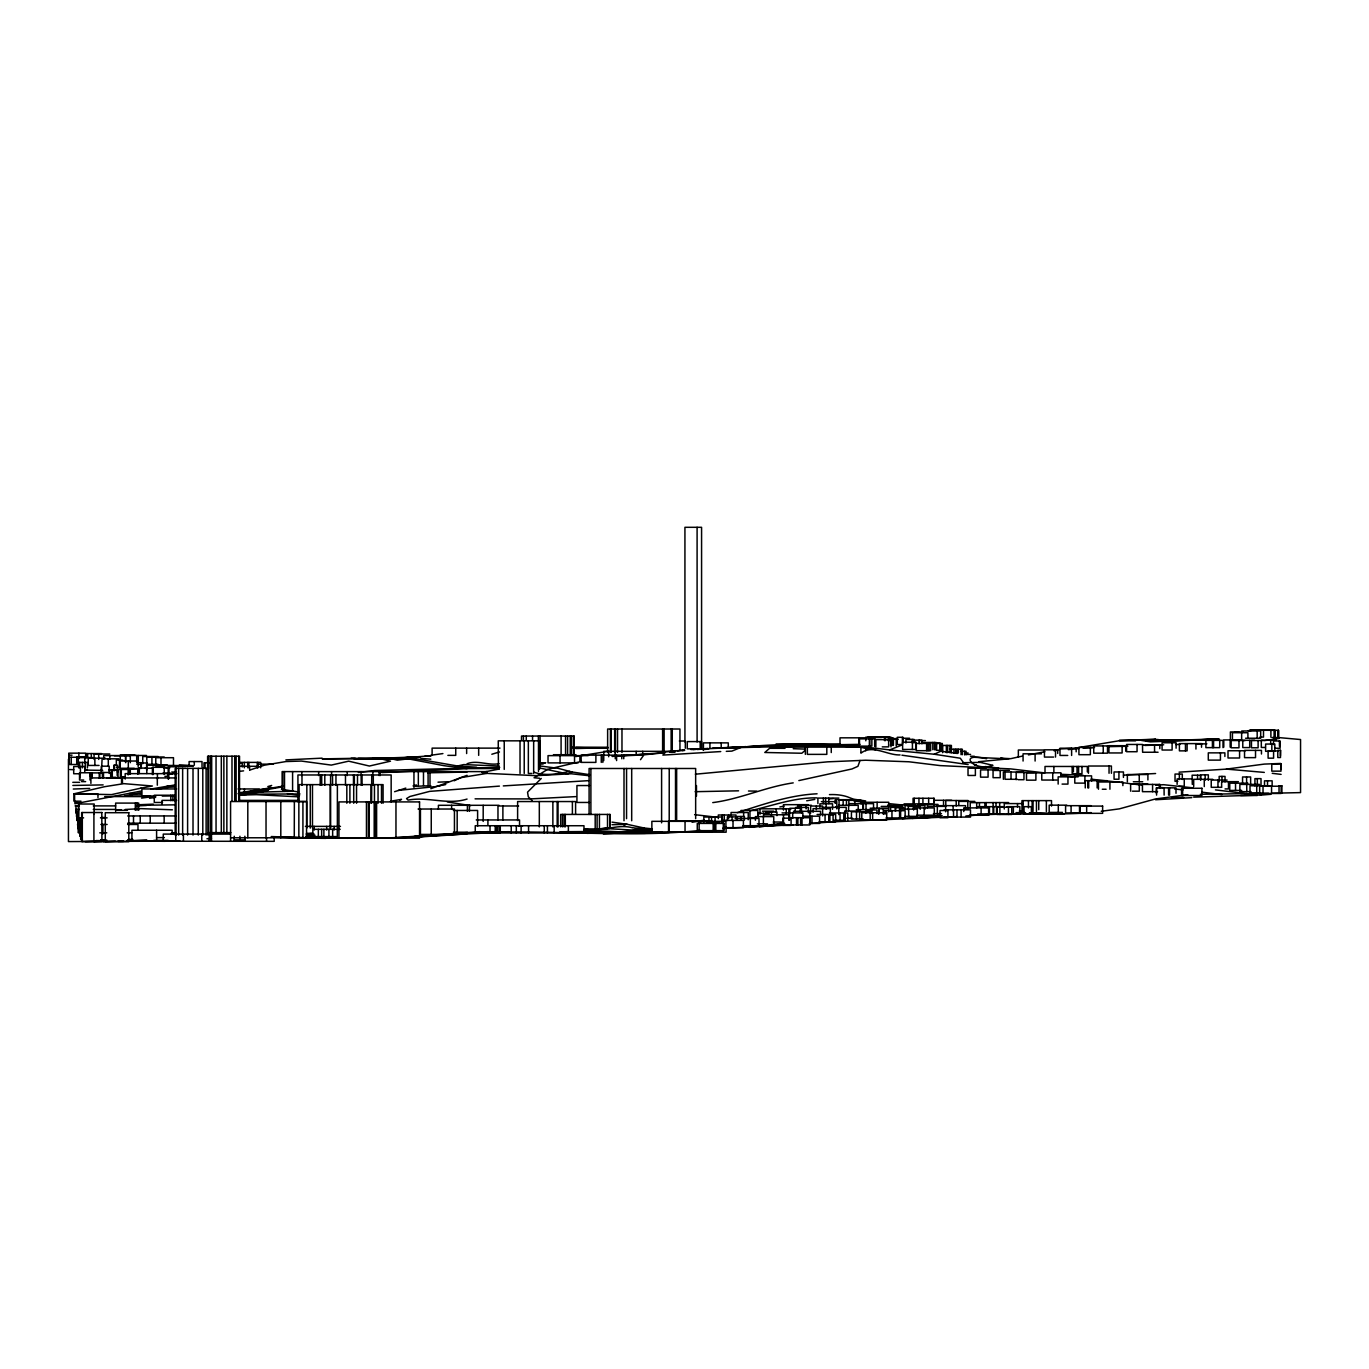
<?xml version="1.0" encoding="UTF-8"?>
<svg xmlns="http://www.w3.org/2000/svg" width="1369" height="1369" viewBox="0 0 1369 1369"><rect width="100%" height="100%" fill="white"/><g stroke="black" fill="none" stroke-linecap="round" stroke-linejoin="round"><path stroke-width="1.5" d="M1044.838 772.937L1010.647 768.899L940.161 765.596L908.948 761.78L865.687 760.223L860.04 760.479L857.918 766.315L851.963 768.967L798.846 780.587M640.504 759.709L643.943 754.832L662.972 752.899M281.415 789.297L298.545 791.932M860.998 753.104C872.464 744.137 887.317 755.414 900.066 754.935M541.268 778.465L527.544 792.155L528.28 796.758L532.199 800.728M805.023 750.52L801.823 753.241L764.792 752.488L769.6 748.313L785.036 748.33M581.449 761.404L547.84 769.224L534.064 777.746L539.54 778.259M731.919 748.193C784.232 742.409 837.366 742.991 889.559 749.938L901.931 745.027M962.783 762.704L980.375 762.379L992.919 765.339C973.941 772.612 955.904 751.41 986.57 758.768M889.559 749.938L934.291 754.233L940.845 751.205L957.513 753.48M454.149 780.775L460.823 777.643L486.902 773.382L536.186 775.658L571.301 773.759L589.269 775.744M399.782 800.112L401.528 799.359L390.439 801.259M793.216 782.88C765.613 786.867 740.389 799.034 712.753 802.61M589.868 774.734L572.225 771.996L567.502 773.861L539.54 767.975M239.541 794.208L261.188 792.069L268.495 790.084L266.099 789.981M430.824 788.698L467.069 775.333M737.326 812.69C763.166 804.305 789.708 795.081 817.088 793.798M749.613 810.893C771.722 806.033 793.883 797.408 816.797 797.887M394.597 791.693L405.806 788.099M249.637 770.114L264.422 765.185L285.881 761.558L301.317 761.061L331.281 765.1L348.65 761.164L369.39 766.041L390.473 761.181L380.052 758.631L351.063 758.306M491.83 754.251L499.48 751.957M413.062 785.909L416.398 784.933M244.538 793.524L242.895 794.208L299.982 793.952M74.867 803.774L140.921 791.111M442.752 785.276L445.746 784.488M467.069 763.731C477.576 759.744 488.22 765.819 499.103 763.645M572.225 771.996L569.675 771.397C558.022 773.844 545.136 776.411 533.653 772.065M486.902 773.382L481.888 772.441L499.12 769.053M1022.301 756.116L1010.647 758.683L1000.619 758.152L1004.333 759.025M1260.49 795.149L1270.826 794.294M806.683 800.779L814.777 799.41M499.223 768.676L497.614 769.19M141.229 792.668L124.305 796.056L155.844 796.193M150.676 789.074L175.164 784.899M358.353 758.358L414.944 758.597L457.571 766.007L463.68 764.587L499.069 766.007M663.571 752.762L612.029 756.372L642.728 754.935L642.728 751.324M1264.306 740.646L1279.057 738.456M1028.444 754.918L1044.838 751.718M575.784 756.544L607.939 751.341M282.048 786.935L247.498 793.096M156.408 789.331L174.616 786.302M271.661 785.447L267.862 786.559L271.592 787.688L238.788 792.873M282.887 786.165L238.086 793.558M610.916 828.827L631.828 830.025L644.097 828.005L652.311 828.861L616.598 832.215L583.844 831.223M1009.004 758.785L978.732 761.712L980.375 762.379M779.885 806.923L784.043 806.187M141.589 798.11L152.934 796.57L104.694 796.587M435.872 786.439L441.04 785.566M692.047 822.187L704.299 820.185M419.616 756.835L354.314 759.162M698.515 822.136L704.573 821.16M1155.59 785.156L1163.53 784.694L1193.357 787.894M651.849 830.743L603.353 833.961M149.512 798.264L155.655 797.357M1179.051 772.167L1226.419 769.104L1264.306 764.09L1280.699 763.457M434.161 786.73L398.362 790.392M499.411 786.114L429.729 791.368L409.981 796.484L406.559 798.572L408.048 800.112C427.932 796.347 447.458 805.28 467.069 799.068M651.884 829.665L624.127 832.592L586.907 833.345M609.735 814.435L609.735 828.929L584.512 828.929C600.461 832.951 616.444 823.522 632.033 827.663M669.509 752.026L672.573 751.598M430.824 755.26L442.906 753.583M671.289 752.163L675.157 751.615M1091.179 812.604C1049.561 815.787 1007.55 812.091 965.881 816.01M1101.241 811.269L1119.363 808.857L1155.59 798.914L1187.813 794.704M239.575 771.38L243.596 770.85M575.784 748.535L607.802 747.679M677.313 750.999L684.5 750.144M784.42 823.043L749.117 827.338M759.333 826.859L784.745 823.762M767.581 826.346L783.359 824.429M358.353 772.475L374.798 770.507L499.719 767.376M684.551 749.972L665.796 751.855L662.887 755.089L720.744 751.564M171.382 833.208L175.232 832.763M695.366 774.204L827.715 761.831L860.04 760.479M102.675 770.388L85.665 770.097M438.302 785.926L439.911 785.755M682.19 750.708L684.5 750.469M164.93 776.445L168.832 776.035M545.786 762.721L539.01 763.508L545.221 762.841M498.145 768.488L467.069 768.642L381.797 772.595M729.232 748.09L745.831 746.601M939.613 815.12L902.291 818.611M942.146 815.599L912.079 818.405M261.188 792.069L293.206 791.214M1068.316 749.613L1078.892 748.586M921.337 818.217L938.176 816.643M700.603 830.367C634.959 837.486 569.093 831.051 503.313 832.061L461.627 833.464L415.492 836.853M1190.191 740.304L1150.354 741.844L1141.318 740.407L1219.471 739.38M171.313 833.926L175.215 833.584M405.378 837.263L488.476 831.599M702.622 749.613L708.663 749.083M180.075 841.096L68.45 841.576L68.45 759.162M206.959 838.752L211.493 838.358M106.56 778.242L121.105 777.541M671.238 752.265L675.02 751.957M1075.093 748.159L1119.363 740.715L1135.568 740.851M306.451 835.723L314.87 835.056M306.622 836.151L314.374 835.535M419.53 836.681L428.394 835.98M697.283 749.493L707.944 748.672M714.344 748.176L829.46 745.489L860.536 747.132L867.946 749.117M146.705 839.813L127.385 840.942M394.392 837.708L480.143 831.65M430.824 755.739L394.597 758.529L322.126 758.871L355.273 758.323M829.46 798.88L833.413 798.572M495.681 831.616L461.627 833.464M638.861 754.678L650.207 753.84M1191.834 740.167L1218.821 738.986M810.26 823.505L829.46 822.067M693.022 749.527L707.944 748.449M712.205 748.141L793.216 745.01L842.859 745.746M171.553 832.934L175.3 832.66M430.824 835.809L504.887 832.044M690.934 749.527L741.622 747.149L731.867 751.119L726.306 751.341M503.313 785.909L588.516 780.655M467.069 833.67C402.332 839.385 337.322 838.632 272.431 837.178M635.49 832.985C715.696 831.719 592.264 833.926 586.48 830.932M418.623 756.749L392.629 758.529M411.453 758.46L397.284 760.171L391.38 758.734M427.658 772.818L467.069 772.065M957.359 816.574L833.721 821.811M1054.13 750.862L1061.18 748.894L1071.088 748.484M793.216 824.771L722.866 828.45M1083.119 748.176L1093.643 747.56M720.744 748.039L740.184 746.926M117.221 809.952L121.174 809.712M125.127 809.49L140.921 808.634L172.391 809.798M106.44 840.942L85.391 841.627M128.344 840.001L132.228 839.779M1155.59 799.753L1191.834 797.631M127.129 840.532L132.964 840.207M424.664 756.338L430.824 756.013M1155.59 773.519L1123.504 775.162M438.029 782.178L447.954 781.75M137.174 805.879L146.483 805.468M306.536 833.772L312.166 833.481L306.536 833.413M108.955 769.96L140.921 768.368L140.921 762.978L146.996 762.978M138.988 804.732L153.362 804.151M307.666 834.371L311.841 834.286M492.515 832.54L508.498 831.668M285.881 759.898L322.126 758.152M137.567 805.263L150.265 804.75M974.403 764.98L976.183 764.895M306.451 836.493L314.767 836.083M644.097 828.005L627.19 824.309L612.029 824.72M1127.885 746.242L1108.377 746.67M1144.946 745.455L1163.701 744.787M575.784 796.621L530.368 798.914L475.077 798.846M72.865 785.447L103.154 784.899M736.06 747.063L812.33 744.719M1119.363 740.612L1155.59 739.174M1155.59 741.142L1146.332 740.954L1144.809 739.773L1158.277 739.517M486.235 832.728L501.687 832.13M651.849 830.538L644.132 830.709M539.54 764.124L543.185 763.988M73.276 789.04L89.652 788.441M413.951 786.336L430.824 785.72M128.104 839.539L132.673 839.368M326.01 838.358L320.466 838.307M738.558 790.82L695.161 791.693M115.39 841.25L103.171 841.695M428.377 836.288L414.208 836.476M415.971 757.382L420.215 757.262M147.972 805.194L175.129 804.835M1171.522 797.802L1183.706 797.425M94.033 841.661L104.694 841.336M733.493 747.303L739.842 746.978M238.548 794.67L246.625 794.448M289.629 837.161L274.091 837.161M146.586 765.185L193.388 765.733L179.236 765.699M239.472 795.132L256.362 794.67L298.356 796.809M1260.935 795.03L1193.682 797.152M559.904 831.753L595.926 831.462M1119.363 740.355L1168.014 739.893M1195.599 744.069L1206.859 743.795M511.219 831.787L480.057 832.232M622.878 833.259L645.381 833.327M1175.851 744.531L1179.907 744.428M1268.567 793.336L1200.356 794.294M1272.845 793.233L1300.55 792.6L1300.55 739.534L1278.406 737.549M653.355 832.968L657.411 832.882M162.244 796.091L175.027 795.868M145.046 768.3L153.294 768.18M163.595 768.009L169.79 767.923L155.998 766.075M571.694 832.78L608.777 832.335M1158.26 741.177L1218.17 739.174M669.287 832.42L636.944 832.694L583.742 830.025M760.274 746.259L764.723 746.208M829.46 794.602L830.555 794.585A28.852 14.631 -2.6 0 1 847.411 796.826L853.452 799.171L865.687 800.933M372.813 758.494L390.405 758.512M283.777 837.143L279.567 837.178L311.088 837.965M608.127 747.56L571.985 747.491L604.568 748.159M607.922 747.491L575.784 747.594L607.716 747.714M387.735 758.477L404.163 758.272M1249.948 729.831L1263.501 729.831L1263.501 737.087L1259.976 737.087M1250.924 730.225L1274.094 729.968L1274.094 737.207M1257.495 730.259L1278.543 730.327L1278.543 737.583M1248.34 730.652L1250.975 730.652M1241.717 730.978L1260.678 730.978L1260.678 738.233L1245.585 738.233M1238.654 731.953L1230.389 731.953L1230.389 739.192M1235.078 732.004L1243.155 732.004M867.997 737.018L889.491 737.035L889.491 740.663L889.422 737.138M870.513 737.412L881.653 737.412M1272.126 737.549L1278.03 737.549L1278.03 730.293M865.533 737.823L840.001 737.823L840.001 745.061L858.893 745.061L858.893 737.823M890.312 737.754L891.476 737.754L891.476 745.01L890.312 745.01M1274.043 737.908L1276.011 737.908M1278.424 737.737L1278.458 730.327M889.61 738.096L893.409 738.096L893.409 745.335L891.886 745.335L891.886 738.096M902.599 738.25L909.581 738.25M893.29 738.593L897.431 738.593M893.649 739.311L898.252 739.311M890.979 739.619L875.869 739.619L875.869 746.875M1155.59 739.397L1147.804 740.595L1218.564 739.243M1235.06 739.927L1223.783 739.927L1223.783 747.166M913.876 740.15L921.936 740.15L921.936 743.761M1234.273 739.979L1241.649 739.979L1241.649 732.723M1276.319 740.218L1261.311 740.218L1261.311 747.457L1265.059 747.457M1254.671 740.321L1242.778 740.321L1242.778 747.577L1249.709 747.577L1249.709 740.321M918.599 740.595L925.393 740.595M1245.123 740.543L1231.159 740.543L1231.159 747.782L1238.979 747.782L1238.979 740.543M1263.467 740.526L1251.454 740.526L1251.454 747.782L1258.111 747.782L1258.111 740.526M679.332 741.005L685.321 741.005L685.321 748.261M922.004 742.46L936.139 742.46L936.139 749.716L934.479 749.716L934.479 742.46M936.31 743.059L939.973 743.059L939.973 750.298L936.618 750.298L936.618 743.059M936.345 743.487L942.334 743.487L942.334 750.742L940.537 750.742L940.537 743.487M776.103 743.932L840.378 743.932M1142.602 745.01L1159.817 745.01L1159.817 748.638M940.965 745.438L951.404 745.438L951.404 752.676M1111.645 745.934L1093.745 745.934L1093.745 753.172L1107.521 753.172L1107.521 745.934M882.252 746.875L888.652 746.875L888.652 739.619M771.637 747.115L865.756 747.115L865.756 750.742M1094.55 747.44L1078.926 747.44L1078.926 754.695L1090.357 754.695L1090.357 747.44M500.01 748.124L432.108 748.124L432.108 755.363M1275.138 748.244L1280.118 748.244L1280.118 740.988L1273.478 740.988L1273.478 744.616M950 749.254L962.356 749.254L962.356 754.695M1043.418 750.007L1018.348 750.007L1018.348 757.262M1280.494 750.263L1277.79 750.263L1277.79 757.519L1280.494 757.519L1280.494 750.263L1280.409 755.705M1245.465 750.742L1228.01 750.742L1228.01 757.998L1239.578 757.998L1239.578 750.742M1278.475 750.931L1268.105 750.931L1268.105 758.169L1273.581 758.169L1273.581 750.931M674.814 751.324L603.797 751.324L603.746 760.582M960.952 751.29L966.052 751.29L966.052 754.918M1158.071 752.248L1142.602 752.248L1142.516 744.462L1126.584 744.462L1126.584 751.718L1137.057 751.718L1137.057 744.462M966.257 752.984L968.14 752.984M101.528 753.566L86.247 753.566L86.247 757.194M1041.501 753.806L1023.071 753.806L1023.071 761.044M109.777 753.994L94.085 753.994L94.085 759.436M966.822 754.422L970.587 754.422M553.418 754.713L575.955 754.713M135.137 755.021L120.284 755.021L120.284 760.445M72.027 755.175L69.152 755.175L69.237 762.43M629.518 755.14L581.14 755.14L581.14 762.396L595.891 762.396L595.891 755.14M146.517 755.466L103.719 755.602L103.719 759.213M447.868 755.363L455.74 755.363L455.74 748.124M1067.734 755.448L1059.982 755.448L1059.982 748.21L1076.154 748.21L1076.154 751.821M114.294 755.739L129.216 755.739M588.191 755.637L548.028 755.637L548.028 762.892L578.129 762.892M970.484 756.27L974.386 756.27M158.171 756.509L142.735 756.509L142.735 763.765M87.565 756.8L76.732 756.8L76.732 764.039M164.246 757.04L146.808 757.04L146.791 773.536M407.568 756.971L420.18 756.971M69.306 757.262L79.898 757.262M1053.685 757.074L1044.444 757.074L1044.444 749.818L1057.707 749.818L1057.707 753.446M92.989 757.605L78.29 757.605L78.29 764.86M105.31 758.186L88.249 758.186L88.249 765.442L99.047 765.442M118.778 758.82L102.11 758.82L101.357 773.417L101.357 766.178L109.195 766.178L109.195 773.417M122.799 760.069L116.314 760.069L116.314 765.511M238.856 762.396L260.692 762.396L260.692 767.821M142.393 762.704L138.286 762.704L138.286 755.466M209.235 762.79L203.998 762.79L203.998 768.214M238.634 763.337L242.262 763.337L242.262 766.965M258.621 764.159L273.372 764.159M146.808 764.278L158.085 764.278M78.17 764.501L69.408 764.501L69.237 755.175M157.521 764.963L167.24 764.963M239.318 766.298L258.45 766.298M176.943 766.469L186.047 766.469M176.413 766.76L168.182 766.76L168.182 772.202M116.314 767.324L119.479 767.324L119.479 760.069M146.791 768.095L138.303 768.095L138.303 773.536M134.213 768.283L120.096 768.283L120.096 761.027L138.132 761.027L138.132 766.469M985.92 768.214L968.02 768.214L968.02 775.47L975.378 775.47L975.378 768.214M87.428 769.652L85.272 769.652L85.272 762.413M998.326 769.891L980.546 769.891L980.546 777.147L988.076 777.147L988.076 769.891M1009.415 770.439L993.055 770.439L993.055 777.678L1000.209 777.678L1000.209 770.439M487.039 771.603L282.134 771.603L282.134 789.417M171.707 772.048L176.498 772.048M1023.447 772.048L1003.374 772.048L1003.374 779.286M1034.485 772.458L1016.174 772.458L1016.174 779.697M162.945 773.074L170.252 773.074M172.905 773.143L176.207 773.143M531.891 773.451L528.348 773.451L528.348 740.834M80.412 773.759L73.704 773.759L73.704 766.52L84.758 766.52L84.758 771.945M176.96 773.639L125.195 773.639L125.195 779.064M172.699 774.015L168.986 774.015L168.986 766.76M124.716 776.736L120.421 776.736L120.421 769.481L128.156 769.481L128.156 774.922M1078.139 776.856L1058.151 776.856L1058.151 784.095M116.091 777.335L112.292 777.335L112.292 770.08M176.156 777.934L90.902 777.934L90.902 783.376M1192.296 778.91L1177.118 778.91L1177.118 784.351M1017.407 779.286L1005.034 779.286L1005.034 772.048M1212.746 779.32L1193.682 779.32L1193.682 786.559M1018.125 779.697L1023.961 779.697L1023.961 772.458M83.697 780.022L79.522 780.022L79.522 772.766L90.354 772.766L90.354 776.394M1056.851 780.039L1041.775 780.039L1041.775 772.783M1227.103 780.056L1211.24 780.056L1211.24 787.312L1221.61 787.312M1107.008 780.672L1085.258 780.672L1085.258 787.928M1177.905 781.288L1175.03 781.288L1175.03 774.05L1182.303 774.05L1182.303 779.474M81.507 781.631L85.631 781.631M1133.31 781.767L1142.721 781.767M1238.363 781.665L1221.627 781.665L1221.627 787.107M72.797 782.332L79.659 782.332M1247.861 783.188L1229.756 783.188L1229.756 790.426L1241.7 790.426M1062.07 784.095L1067.957 784.095L1067.957 776.856M1147.804 783.924L1130.623 783.924L1130.623 791.179M1259.531 784.403L1239.869 784.403L1239.869 791.641L1251.044 791.641M589.628 785.549L576.931 785.549L576.931 802.456L589.628 802.456M1270.586 785.772L1250 785.772L1250 793.027L1260.678 793.027M1178.897 786.165L1184.253 786.165L1184.253 778.91M176.687 788.955L141.931 788.955L141.931 796.21L150.47 796.21M238.052 788.955L259.22 788.955M1225.05 788.92L1228.472 788.92L1228.472 781.665M1102.285 789.246L1106.101 789.246M1132.368 791.179L1139.299 791.179L1139.299 783.924M1157.575 791.676L1142.448 791.676L1142.448 784.42L1159.971 784.42L1159.971 788.048M1268.841 793.917L1270.689 793.917M1240.656 795.509L1257.324 795.509M838.889 798.093L817.892 798.093L817.892 803.535M854.324 799.684L835.124 799.684L835.124 803.295M176.652 800.386L162.021 800.386L162.021 803.997M238.617 800.386L298.75 800.386M933.829 800.3L951.677 800.3M968.088 800.523L945.791 800.523L945.791 805.965M80.993 801.19L74.012 801.19L74.012 793.952L97.969 793.952L97.969 797.579M305.749 801.532L230.574 801.532L230.574 841.336M974.865 801.395L958.796 801.395L958.796 805.023M821.332 801.652L836.818 801.652L836.818 808.908M861.135 802.268L888.721 802.268L888.721 807.71M162.535 802.474L154.269 802.474L154.269 795.235L174.684 795.235L174.684 800.66M1008.662 802.559L970.227 802.645L970.227 808.086M849.738 803.637L873.542 803.637L873.542 809.079M1023.105 803.586L1004.264 803.586L1004.264 809.011M904.036 803.877L928.456 803.877M924.759 804.116L933.436 804.116M808.292 804.664L783.479 804.664L783.479 810.089M918.086 804.561L938.056 804.39M894.179 805.006L914.868 805.006M1066.776 805.16L1049.184 805.16L1049.184 812.416L1062.532 812.416M499.018 805.297L438.405 805.297L438.405 809.336M811.423 805.28L801.224 805.28L801.224 808.908M936.464 805.656L965.539 805.656L965.539 809.267M1091.007 805.674L1065.595 805.674L1065.595 812.929L1091.007 812.929M75.073 805.896L79.402 805.896M93.297 805.896L115.646 805.896M518.629 805.982L497.974 805.982L497.974 820.082M927.566 806.375L945.637 806.375L945.637 811.817M881.191 806.427L902.753 806.427M918.924 806.409L908.28 806.409L908.28 810.037M977.654 806.666L1003.477 806.666M1007.088 806.649L1019.837 806.649L1019.837 813.905L1007.088 813.905M835.74 806.923L839.077 806.923L839.077 799.684M795.834 807.385L808.326 807.385L808.326 812.81M822.273 807.368L846.196 807.368L846.196 810.996M901.042 807.368L890.62 807.368L890.62 810.996M903.574 807.624L895.497 807.624L895.497 811.252M913.123 807.932L934.308 807.932L934.308 815.188L916.802 815.188M870.171 808.206L888.721 808.206L888.721 811.834M791.196 808.822L760 808.822L760 814.247M887.985 808.737L878.641 808.737L878.641 814.179M418.093 809.028L454.44 809.028L454.44 832.284M899.262 809.113L917.333 809.113L917.333 816.352L904.909 816.352M75.962 809.455L79.402 809.455M93.297 809.455L115.646 809.455M856.292 809.609L872.806 809.609M867.193 809.935L876.913 809.935L876.913 813.562M944.08 809.849L970.484 809.849L970.484 817.088L944.08 817.088M115.646 810.345L127.437 810.345M453.413 810.465L477.61 810.465L477.61 826.277M740.937 810.465L757.861 810.465L757.861 815.907M1019.375 810.824L1023.105 810.824M762.482 811.184L773.69 811.184M860.639 811.047L844.673 811.047L844.605 821.195M793.455 811.304L820.544 811.304L820.544 814.931M871.574 811.595L851.432 811.8L851.432 819.056L860.057 819.056M765.682 812.039L776.959 812.039L776.959 815.667M78.033 812.262L76.784 812.262L76.784 819.518M782.041 812.929L802.867 812.929L802.867 818.371M829.477 812.981L847.77 812.981L847.77 820.236M76.904 813.323L78.033 813.323M769.361 813.254L758.118 813.254L758.118 816.865M933.436 813.614L941.496 813.614M977.654 813.922L1003.477 813.922M817.088 814.487L835.655 814.487L835.655 821.742L832.181 821.742M764.587 814.777L789.571 814.777L789.571 820.219M969.543 815.154L988.88 815.154L988.846 807.898L963.759 807.898L963.759 811.526M127.676 815.941L176.19 815.941M803.244 816.181L819.586 816.181L819.586 823.436L809.199 823.436M736.779 816.899L727.367 816.899L727.367 820.527M755.893 817.721L749.955 817.721L749.955 810.465M790.17 817.704L809.832 817.704L809.832 824.959L790.17 824.959M83.595 817.858L79.778 817.858L79.778 836.339M100.433 817.858L107.124 817.858M886.017 817.943L905.131 817.943L905.131 810.688L884.015 810.688L884.015 814.315M846.658 818.286L852.613 818.286M735.17 818.457L759.008 818.457L759.008 825.712M863.137 818.85L859.612 818.85L859.612 811.595M76.904 819.518L78.033 819.518M476.241 819.945L519.536 819.945L519.536 825.37M833.721 820.236L843.92 820.236M669.201 821.092L711.846 821.092M724.15 821.332L651.866 821.332L651.866 832.198L726.118 832.198L726.118 826.756M819.073 821.742L829.888 821.742L829.888 814.487M706.079 821.93L720.043 821.93M773.16 822.033L783.496 822.033L783.496 814.777M127.676 823.18L176.19 823.18M757.382 823.847L767.53 823.847M100.827 824.463L107.124 824.463M127.608 824.463L137.978 824.463L137.978 830.162M742.717 825.712L757.262 825.712M305.39 826.38L340.47 826.38M723.38 827.663L743.418 827.663L743.418 820.407L723.38 820.407L723.243 830.658M80.668 828.296L80.976 839.163M340.179 829.323L312.834 829.323L312.834 836.579L337.304 836.579L337.304 829.323M711.846 831.958L669.201 831.958L669.236 768.488M453.413 832.215L467.394 832.215M208.259 832.626L230.848 832.626M99.783 832.831L106.782 832.831M127.231 832.831L131.766 832.831M171.638 833.139L175.865 833.139M580.08 832.968L475.248 832.968L475.248 825.729L583.981 825.729L583.981 831.171M309.616 833.635L313.843 833.635M230.574 834.097L163.27 834.097L163.27 841.336M446.003 834.405L420.437 834.405L420.437 809.028M156.596 837.588L164.383 837.588M230.574 837.777L306.553 837.794L306.553 801.567L298.853 801.567L298.853 837.794M234.253 839.864L244.88 839.864M101.135 840.087L106.782 840.087M153.756 840.378L168.199 840.378M168.267 841.114L131.92 841.114L131.92 830.247L172.152 830.247L172.152 833.858M759.59 746.037L860.006 744.342M716.535 817.207L694.613 814.658M82.414 839.813L81.353 839.813L81.387 834.987M128.926 841.216L138.68 841.268M421.002 758.426L430.824 759.179M278.215 837.229L277.051 837.212M128.583 841.045L151.702 841.268M630.647 755.209L634.326 755.243M306.245 834.234L309.856 834.269M305.681 837.092L348.017 838.29M385.185 758.512L407.346 758.666L444.001 765.682L467.069 768.642M482.829 772.048L487.056 772.099M101.169 817.515L104.694 817.567M748.484 791.008L756.715 791.128M165.238 841.302L128.652 840.925M100.827 840.053L104.694 840.138M100.519 840.378L104.694 840.48M96.189 840.549L105.807 840.823M1029.334 812.775L1064.5 813.802M1017.064 813.118L1025.313 813.34M1029.437 813.46L1045.95 813.922M1025.706 812.964L1016.055 812.621M1029.95 813.1L1055.756 813.853M179.288 765.031L193.388 765.733M323.324 838.256L288.003 837.126M624.692 833.173L609 832.438M793.216 748.689L804.715 749.083M69.819 769.549L73.772 769.686M271.216 836.562L282.562 836.938M839.265 799.804L849.704 800.181M1018.947 812.365L1025.176 812.604M974.403 757.297L1004.247 758.666M1060.684 774.272L1083.119 775.299M518.372 826.037L522.496 826.226M934.291 754.233L960.302 758.238L963.331 762.43M476.583 767.239L457.571 766.007M140.921 794.242L129.285 793.558M74.747 802.559L79.505 802.833M607.511 827.68L598.629 829.032L610.591 828.074M968.14 764.569L901.931 755.192M566.715 831.616L580.49 832.694M560.914 831.736L574.758 832.746M1264.306 772.407L1226.419 769.104M640.812 828.604L648.495 829.374M985.184 766.554L998.737 768.06M888.618 803.603L901.931 804.938M136.729 764.227L140.921 764.638M299.554 795.629L287.473 793.661M887.728 805.075L893.82 805.708M1090.973 779.166L1119.363 782.281M1159.817 787.329L1164.061 787.791L1164.129 795.098M1174.619 788.972L1183.073 789.913M1249.195 793.952L1215.467 789.896M1201.896 792.172L1222.021 794.585M1272.229 773.314L1281.11 774.392M1121.416 782.538L1141.968 785.156M470.714 805.639L447.304 801.943M167.206 785.977L175.146 787.021M1060.804 775.265L1072.971 776.908M865.687 802.61L853.811 800.814M539.54 765.904L558.022 768.317L569.675 771.397M866.406 747.303L875.544 749.767M612.029 822.153L627.19 824.309M625.068 826.037L624.076 825.49M1280.751 763.902L1280.751 769.327M1279.433 740.988L1279.433 746.43M1275.224 730.293L1275.224 737.549M1274.813 751.29L1274.813 744.052L1265.623 744.052L1265.623 751.29L1271.835 751.29L1271.835 744.052M1272.143 786.251L1272.143 780.826L1264.511 780.826L1264.511 786.251M1271.561 786.217L1271.561 793.472M1270.894 729.968L1270.894 737.207M1270.689 740.218L1270.689 743.846M1267.523 780.826L1267.523 786.251M1263.022 786.217L1263.022 793.472M1261.465 754.011L1261.465 750.383L1244.541 750.383L1244.541 757.639L1255.527 757.639L1255.527 750.383M1261.02 785.874L1261.02 778.636L1254.928 778.636L1254.928 785.874M1257.17 730.978L1257.17 738.233M1257.324 778.636L1257.324 785.874M1256.725 785.772L1256.725 793.027M1250.633 784.215L1250.633 776.959L1242.556 776.959L1242.556 784.215M1247.912 738.165L1247.912 732.723L1232.425 732.723L1232.425 739.979M1246.56 776.959L1246.817 791.641M1235.54 783.188L1235.54 790.426M1230.166 739.927L1230.166 747.166M1224.879 756.492L1224.879 752.864L1208.297 752.864L1208.297 760.12L1220.429 760.12L1220.429 752.864M1225.033 781.853L1225.033 776.411L1219.163 776.411L1219.163 781.853M1223.013 747.628L1223.013 740.372L1205.884 740.372L1205.884 747.628L1219.711 747.628L1219.711 740.372M1221.969 776.411L1221.969 781.853M1217.965 780.056L1217.965 787.312M1213.584 740.372L1213.584 747.628M1212.421 740.372L1212.421 747.628M1208.331 780.279L1208.331 774.854L1200.664 774.854L1200.664 780.279M1205.165 774.854L1205.165 780.279M1204.275 779.32L1204.275 786.559M1201.537 747.234L1201.537 743.607L1179.411 743.607L1179.411 750.862L1187.111 750.862L1187.111 743.607M1200.459 778.841L1200.459 775.213L1192.108 775.213L1192.296 784.351M1197.55 775.213L1197.55 778.841M1195.941 743.607L1195.941 749.048M1185.451 743.607L1185.451 750.862M1182.628 788.27L1182.628 795.509M1179.359 774.05L1179.359 779.474M1176.091 748.21L1176.091 742.768L1162.076 742.768L1162.076 750.024L1172.104 750.024L1172.104 742.768M1176.005 793.284L1176.005 787.842L1156.377 787.842L1156.377 793.284M1169.554 787.842L1169.554 795.098M1168.596 787.842L1168.596 795.098M1159.235 784.42L1159.235 788.048M1156.583 787.842L1156.583 795.098M1154.563 745.01L1154.563 752.248M1152.578 784.42L1152.578 791.676M1147.906 779.971L1147.906 774.529L1127.354 774.529L1127.354 781.767M1139.248 774.529L1139.248 781.767M1125.729 751.136L1125.729 745.694L1108.941 745.694L1108.941 752.95L1122.118 752.95L1122.118 745.694M1123.436 777.404L1123.436 771.962L1114.058 771.962L1114.058 779.218L1118.935 779.218L1118.935 771.962M1122.871 785.618L1122.871 781.99L1098.468 781.99L1098.468 789.246M1111.406 773.28L1111.406 766.024L1088.458 766.024L1088.458 773.28M1109.917 781.99L1109.917 789.246M1109.044 766.024L1109.044 773.28M1103.226 745.934L1103.226 753.172M1097.151 780.672L1097.151 787.928M1091.572 781.305L1091.572 775.864L1074.785 775.864L1074.785 783.119L1084.898 783.119L1084.898 775.864M1088.68 780.672L1088.68 787.928M1087.825 780.672L1087.825 787.928M1087.345 771.894L1087.345 766.469L1045.009 766.469L1045.009 771.894M1086.661 806.084L1086.661 813.34M1081.972 766.469L1081.972 773.707L1072.167 773.707L1072.167 766.469M1079.525 805.674L1079.525 812.929M1078.584 766.469L1078.584 773.707M1077.044 766.469L1077.044 773.707M1073.382 766.469L1073.382 771.894M1071.619 748.21L1071.619 755.448M1071.088 805.674L1071.088 812.929M1060.941 776.411L1060.941 772.783L1026.493 772.92L1026.493 780.159L1035.888 780.159L1035.888 772.92M1058.305 805.16L1058.305 812.416M1055.533 749.818L1055.533 757.074M1053.873 766.469L1053.873 771.894M1052.744 772.783L1052.744 780.039M1051.512 806.067L1051.512 800.625L1021.976 800.625L1021.976 811.509M1046.378 800.625L1046.378 811.509M1038.746 800.625L1038.746 809.695M1036.47 800.625L1036.47 811.509M1035.101 753.806L1035.101 761.044M1033.047 800.625L1033.047 811.509M1032.14 800.625L1032.14 811.509M1028.461 800.625L1028.461 807.881M1023.105 800.625L1023.105 811.509M1017.509 803.586L1017.509 807.214M1013.368 806.649L1013.368 813.905M1011.024 772.048L1011.024 779.286M1008.457 807.231L1008.457 814.469M999.883 807.231L999.883 814.469M999.678 802.559L999.678 806.17M996.529 806.666L996.529 813.922M996.016 802.559L996.016 806.17M993.757 806.666L993.757 813.922M993.124 802.559L993.124 806.17M993.021 806.666L993.021 813.922M989.428 806.666L989.428 813.922M988.623 806.666L988.623 813.922M986.176 802.559L986.176 806.17M984.91 802.645L984.91 806.273M981.111 807.898L981.111 815.154M979.451 802.645L979.451 806.273M976.679 802.645L976.679 808.086M967.78 801.395L967.78 808.651M964.597 751.29L964.597 754.918M961.106 809.849L961.106 817.088M961.038 749.254L961.038 754.695M958.386 749.254L958.386 752.882M956.999 749.254L956.999 752.882M956.999 809.849L956.999 817.088M956.212 800.523L956.212 805.965M955.562 749.254L955.562 752.882M953.902 749.254L953.902 752.882M953.526 809.849L953.526 817.088M953.132 805.656L953.132 811.081M949.966 745.438L949.966 752.676M947.673 745.438L947.673 752.676M946.355 745.438L946.355 752.676M943.532 800.3L943.532 805.742M942.625 745.438L942.625 752.676M941.667 745.438L941.667 750.862M937.337 806.375L937.337 813.614M934.274 801.909L934.274 798.281L913.072 798.281L913.072 803.723M933.744 798.281L933.829 805.742M932.819 742.46L932.819 749.716M929.072 743.435L929.072 750.691M928.644 798.281L928.644 803.723M927.857 743.435L927.857 750.691M927.429 804.39L927.429 808.018M926.608 743.435L926.608 750.691M924.914 809.284L924.914 805.656L905.046 805.656L905.046 809.284M924.178 807.932L924.178 815.188M922.928 798.281L922.928 803.723M920.225 805.656L920.225 809.284M919.232 740.15L919.232 743.761M918.958 798.281L918.958 803.723M913.996 743.042L913.996 739.414L905.936 739.414L905.936 743.042M914.252 798.281L914.252 803.723M913.653 806.409L913.653 810.037M912.421 742.203L912.421 749.459M912.267 739.414L912.267 743.042M908.674 809.113L908.674 816.352M903.061 742.734L903.061 737.292L897.294 737.292L897.294 744.548L902.411 744.548L902.411 737.292M900.614 810.688L900.614 817.943M899.981 807.624L899.981 811.252M899.57 810.688L899.57 817.943M896.199 738.593L896.199 745.848M895.429 807.368L895.429 810.996M891.955 810.688L891.955 817.943M890.979 746.875L890.962 737.138L865.807 737.172L865.807 740.8M888.276 737.035L888.276 740.663M886.017 810.688L886.017 814.315M885.538 737.018L885.538 740.646M884.477 737.018L884.477 740.646M883.279 808.737L883.279 814.179M879.086 808.206L879.086 813.648M877.135 802.268L877.135 807.71M874.962 746.122L874.962 738.866L859.492 738.866L859.492 746.122L871.865 746.122L871.865 738.866M874.671 738.866L874.671 746.122M872.635 812.758L872.635 819.997M871.831 809.935L871.831 813.562M870.188 812.758L870.188 819.997M869.777 738.866L869.777 746.122M869.366 738.866L869.366 746.122M866.029 803.637L866.029 809.079M865.807 809.609L865.807 813.237M863.394 803.637L863.394 809.079M862.795 803.637L862.795 809.079M861.118 803.979L861.118 800.352L848.848 800.352L848.848 805.793M860.896 747.115L860.896 752.556M858.209 808.925L858.209 805.314L838.564 805.314L838.564 808.925M856.498 811.8L856.498 819.056M854.906 800.352L854.906 803.979M848.592 805.314L848.592 810.739M846.47 799.684L846.47 805.109M843.15 799.684L843.15 805.109M840.07 812.981L840.07 820.236M838.786 807.368L838.786 814.623M835.74 799.684L835.74 803.295M832.54 809.25L832.54 803.808L819.911 803.808L819.911 807.436M831.257 747.115L831.257 752.556M830.35 814.093L830.35 808.651L813.083 808.651L813.083 812.279M829.203 814.487L829.203 821.742M828.724 798.093L828.724 803.535M826.808 747.115L826.808 754.37L807.351 754.37L807.351 747.115M826.174 803.808L826.174 809.25M825.627 798.093L825.627 803.535M825.062 814.487L825.062 821.742M823.368 798.093L823.368 803.535M822.649 815.907L822.564 806.033L810.636 806.033L810.636 813.272M816.352 806.033L816.352 809.661M811.988 816.181L811.988 823.436M810.294 816.181L810.294 823.436M809.832 811.304L809.832 816.728M806.084 805.28L806.084 808.908M805.366 747.115L805.366 754.37M802.029 817.704L802.029 824.959M801.447 807.385L801.447 812.81M800.608 817.704L800.608 824.959M800.283 811.868L800.283 808.258L789.862 808.258L789.862 813.682M799.41 804.664L799.41 808.292M797.665 804.664L797.665 808.292M797.887 817.704L797.887 824.959M796.536 817.704L796.536 824.959M795.235 808.258L795.235 811.868M792.702 812.929L792.702 818.371M788.852 808.822L788.852 814.247M788.766 814.777L788.766 820.219M786.251 808.822L786.251 814.247M776.155 808.822L776.155 812.45M773.742 823.847L773.742 816.608L755.397 816.608L755.397 820.236M771.432 812.039L771.432 815.667M763.526 813.254L763.526 816.865M763.389 816.608L763.389 823.847M750.332 818.457L750.332 825.712M748.244 819.74L748.244 812.501L731.063 812.501L731.063 816.112M744.394 820.117L744.394 816.489L737.018 816.489L737.018 820.117M743.624 812.501L743.624 816.112M740.903 816.489L740.903 820.117M735.974 818.628L735.974 815L718.297 815L718.297 818.628M733.014 820.407L733.014 827.663M732.107 816.899L732.107 820.527M728.565 815L728.565 818.628M728.274 748.295L728.274 742.871L703.426 742.871L703.426 750.109M725.912 820.407L725.912 827.663M724.287 815L724.287 820.442M722.353 815L722.353 822.256M722.113 822.461L722.113 817.019L703.837 817.019L703.837 822.461M721.206 742.871L721.206 748.295M715.816 823.419L715.816 830.658M715.08 817.019L715.08 822.461M714.55 823.419L714.55 830.658M713.181 823.419L713.181 830.658M711.538 817.019L711.538 822.461M709.929 742.871L709.929 748.295M708.971 817.019L708.971 822.461M701.578 748.347L701.578 527.305L684.928 527.305L684.928 741.981M700.192 741.587L700.192 748.843M699.131 823.419L699.131 830.658M697.095 527.305L697.095 741.981M696.462 785.549L696.462 796.108M695.657 818.662L695.657 768.488L589.098 768.488L589.098 814.487M685.048 821.092L685.048 831.958M679.948 750.315L679.948 729.01L607.631 729.01L607.631 752.454M676.645 768.488L676.645 820.75M675.516 768.488L675.516 820.75M672.265 729.01L672.265 752.454M671.135 729.01L671.135 752.454M668.534 821.332L668.534 832.198M664.119 729.01L664.119 752.454M662.613 729.01L662.613 752.454M661.603 768.488L661.603 822.837M636.174 751.324L636.174 754.952M631.691 768.488L631.691 820.75M626.557 768.488L626.557 818.662M624.007 768.488L624.007 820.75M623.751 755.14L623.751 758.768M621.971 729.01L621.971 752.454M621.783 755.14L621.783 758.768M617.539 729.01L617.539 752.454M616.598 755.14L616.598 760.582M615.434 729.01L615.434 752.454M615.126 751.324L615.28 758.768M614.664 729.01L614.664 752.454M611.104 729.01L611.104 752.454M610.454 729.01L610.454 752.454M610.095 826.859L610.095 814.435L560.657 814.435L560.691 826.859M608.675 751.324L608.675 756.766M607.511 814.435L607.511 828.929M602.839 755.14L602.839 762.396M601.265 755.14L601.265 762.396M599.434 814.435L599.434 828.929M597.089 814.435L597.089 828.929M595.19 814.435L595.19 828.929M590.895 768.488L590.895 814.487M579.908 755.637L579.908 761.078M575.596 814.23L575.596 801.549L517.619 801.549L517.619 820.561M574.535 755.637L574.535 762.892M574.141 755.226L574.141 736.043L521.503 736.043L521.503 740.304M573.987 736.043L573.987 755.226M572.396 801.549L572.396 814.23M571.558 736.043L571.558 755.226M571.386 736.043L571.386 755.226M570.24 736.043L570.24 755.226M568.375 825.729L568.375 832.968M567.605 736.043L567.605 755.226M565.568 736.043L565.568 755.226M565.277 814.435L565.363 826.859M564.148 814.435L564.148 826.859M562.454 814.435L562.454 826.859M561.085 736.043L561.085 755.226M560.058 755.637L560.058 762.892M558.039 801.549L558.039 826.91M557.183 801.549L557.183 826.91M554.171 825.729L554.171 832.968M552.871 801.549L552.871 826.91M547.429 825.729L547.429 832.968M544.263 825.729L544.263 832.968M540.053 736.043L540.053 763.748M539.574 769.378L539.677 740.834L498.248 740.834L498.436 769.378M539.318 801.549L539.318 826.91M538.376 736.043L538.376 740.304M538.496 740.834L538.496 771.414M533.653 740.834L533.653 773.451M532.558 736.043L532.558 740.304M528.571 825.729L528.571 832.968M526.278 736.043L526.278 740.304M524.224 740.834L524.224 773.451M523.42 736.043L523.42 740.304M521.11 825.729L521.11 832.968M520.032 740.834L520.032 773.451M516.318 825.729L516.318 832.968M511.219 825.729L511.219 832.968M504.237 740.834L504.237 769.378M502.885 805.982L502.885 820.082M500.284 825.729L500.284 832.968M499.052 825.729L499.052 832.968M497.323 825.729L497.323 832.968M496.262 825.729L496.262 832.968M495.236 825.729L495.236 832.968M490.016 825.729L490.016 832.968M487.912 819.945L487.912 825.37M483.189 805.297L483.189 821.417M478.671 748.124L478.671 755.363M469.43 805.297L469.43 811.338M467.411 805.297L467.411 811.338M466.641 748.124L466.641 753.549M457.178 810.465L457.178 832.215M451.616 805.297L451.616 809.336M431.252 809.028L431.252 834.405M430.003 771.603L430.003 785.464M428.086 771.603L428.086 785.464M423.483 771.603L423.483 785.464M418.332 771.603L418.332 785.464M413.951 771.603L413.951 787.432M395.966 801.909L395.966 838.153M391.158 801.892L391.158 774.974L297.929 774.974L297.929 801.892M383.08 803.261L383.08 784.625L299.109 784.625L299.109 801.19M381.506 784.625L381.506 803.261M380.206 771.603L380.206 775.556M379.076 771.603L379.076 775.556M378.049 784.625L378.049 803.261M376.612 801.909L376.612 838.153M375.585 801.909L375.585 838.153M374.456 784.625L374.456 803.261M374.199 801.909L374.199 838.153M373.309 774.974L373.309 785.327M372.847 771.603L372.847 775.556M371.735 774.974L371.598 803.261M370.948 784.625L370.948 803.261M369.117 801.909L369.117 838.153M368.809 801.909L368.809 838.153M368.415 801.909L368.415 838.153M366.464 801.909L366.464 838.153M362.049 774.974L362.049 785.327M361.057 771.603L361.228 785.327M357.497 774.974L357.497 785.327M356.556 784.625L356.556 803.261M354.331 774.974L354.331 785.327M353.715 784.625L353.715 803.261M353.476 774.974L353.476 785.327M349.899 784.625L349.899 803.261M347.247 771.603L347.247 775.556M346.819 784.625L346.819 803.261M345.484 774.974L345.484 785.327M337.373 784.625L337.373 828.108M335.953 774.974L335.953 785.327M334.156 826.38L334.156 830.008M332.547 774.974L332.547 785.327M332.65 829.323L332.65 836.579M331.572 771.603L331.572 775.556M330.596 774.974L330.631 828.108M330.203 784.625L330.203 828.108M328.936 829.323L328.936 836.579M326.661 826.38L326.661 830.008M324.795 774.974L324.795 785.327M323.888 829.323L323.888 836.579M321.698 774.974L321.698 785.327M321.647 829.323L321.647 836.579M320.226 774.974L320.226 785.327M318.652 771.603L318.652 775.556M318.344 829.323L318.344 836.579M314.237 826.38L314.237 830.008M312.474 784.625L312.474 828.108M310.267 784.625L310.267 828.108M306.827 784.625L306.827 828.108M302.925 801.567L302.925 837.794M301.984 774.974L301.984 785.327M301.796 771.603L301.796 775.556M294.369 801.532L294.267 837.777M292.59 771.603L292.59 791.402M284.512 771.603L284.512 791.402M282.818 771.603L282.818 791.402M280.799 801.532L280.799 837.777M274.211 837.708L274.211 841.336L156.596 841.216L156.596 830.247M266.544 837.708L266.544 841.336M266.031 801.532L266.031 837.777M257.988 762.396L257.988 767.821M257.269 762.396L257.269 767.821M249.637 766.298L249.637 769.926M248.867 762.396L248.867 767.821M247.806 801.532L247.806 837.777M247.703 762.396L247.703 767.821M244.88 836.254L244.88 841.336M244.332 762.396L244.332 767.821M244.452 788.955L244.452 792.583M239.917 836.254L239.917 841.336M239.524 800.711L239.524 756.218L207.609 756.218L207.609 768.933M238.754 756.218L238.754 800.711M236.135 756.218L236.135 800.711M234.715 756.218L234.715 800.711M234.253 836.254L234.253 841.336M231.994 756.218L231.994 800.711M226.86 756.218L226.86 832.489M223.866 756.218L223.866 832.489M221.316 756.218L221.316 832.489M216.045 756.218L216.045 832.489M211.682 756.218L211.682 832.489M211.493 834.097L211.493 841.336M210.963 834.097L210.963 841.336M210.689 756.218L210.689 832.489M209.235 834.097L209.235 841.336M208.755 756.218L208.755 832.489M208.413 756.218L208.413 768.933M207.883 835.09L207.883 768.368L175.181 768.368L175.181 835.09M206.12 768.368L206.12 835.09M205.042 762.79L205.042 768.214M202.8 768.368L202.8 835.09M202.013 767.016L202.013 761.575L189.11 761.575L189.11 765.203M201.773 834.097L201.773 841.336M198.283 768.368L198.283 835.09M194.295 761.575L194.295 765.203M193.012 768.368L193.012 835.09M187.604 768.368L187.604 835.09M183.412 834.097L183.412 841.336M182.642 768.368L182.642 835.09M178.655 768.368L178.655 835.09M176.071 768.368L176.071 835.09M175.762 834.097L175.762 841.336M173.487 764.963L173.487 757.707L155.775 757.707L155.775 764.963M172.888 795.235L172.888 800.66M170.817 795.235L170.817 800.66M168.575 773.639L168.575 779.064M168.182 773.639L168.182 779.064M164.246 774.563L164.246 767.307L152.404 767.307L152.404 774.563M164.16 815.941L164.16 823.18M160.994 757.707L160.994 764.963M157.418 773.639L157.418 779.064M157.315 777.934L157.315 785.19M153.191 767.307L153.191 774.563M151.925 757.04L151.925 764.278M150.214 815.941L150.214 823.18M146.637 762.978L146.637 770.234M141.298 762.978L141.298 768.42M140.237 815.941L140.237 823.18M139.313 768.095L139.313 773.536M138.68 810.345L138.68 803.09L115.646 803.09L115.646 811.321M137.79 774.135L137.79 768.711L129.439 768.711L129.439 774.135M136.986 803.09L136.986 810.345M136.712 755.448L136.712 762.704M135.309 803.09L135.309 810.345M133.512 815.941L133.512 823.18M130.312 755.448L130.312 762.704M130.312 768.711L130.312 774.135M128.31 761.027L128.31 768.283M125.691 755.448L125.691 762.704M125.537 755.021L125.537 762.259M122.44 777.934L122.44 783.376M121.55 777.934L121.55 783.376M121.276 769.481L121.276 776.736M118.008 777.335L118.008 770.08L111.471 770.08L111.471 777.335M117.529 772.458L117.529 765.22L113.798 765.22L113.798 770.644M117.186 770.08L117.186 775.521M114.397 765.22L114.397 770.644M110.667 777.9L110.667 772.475L102.435 772.475L102.435 777.9M109.811 755.602L109.811 759.213M108.305 758.82L108.305 766.058M103.496 772.475L103.496 777.9M102.932 824.463L102.932 833.961M99.886 778.311L99.886 772.886L91.603 772.886L91.603 778.311M99.235 772.886L99.235 778.311M98.705 753.994L98.705 759.436M94.872 758.186L94.872 765.442M94.187 814.367L94.187 804.014L78.461 804.014L78.461 833.002L78.735 804.014M93.913 812.536L93.913 841.524M92.253 772.886L92.253 776.514M91.312 753.566L91.312 757.194M89.978 772.766L89.978 780.022M87.582 753.566L87.582 757.194M87.428 767.855L87.428 762.413L78.666 762.413L78.666 767.855M85.665 758.597L85.665 753.155L68.758 753.155L68.758 760.394M84.741 757.605L84.741 763.046M82.448 762.413L82.448 767.855M82.311 812.536L82.311 841.524M80.668 817.858L80.668 839.163M80.412 766.52L80.412 771.945M79.915 772.766L79.915 778.208M79.642 762.413L79.642 767.855M78.872 753.155L78.872 758.597M77.982 828.741L77.982 821.503L77.537 825.113M76.904 812.262L76.904 820.579M76.527 809.455L76.527 816.711M75.962 805.896L75.962 813.135M74.611 793.952L74.611 801.19M71.256 757.262L71.256 764.501M641.103 828.57A45.382 4.535 -1.6 0 1 632.273 827.646M140.921 788.133L111.556 794.602L73.738 793.866L104.694 786.679L123.877 783.65L152.404 786.011L140.921 788.133M117.974 841.336L123.604 841.319L117.974 841.336M701.493 741.587L687.272 741.587L687.272 748.843L701.493 748.843L701.493 741.587M915.758 742.203L902.616 742.203L902.616 749.459L915.758 749.459L915.758 742.203M930.646 743.435L916.323 743.435L916.323 750.691L930.646 750.691L930.646 743.435M1280.99 763.902L1271.784 763.902L1271.784 771.141L1280.99 771.141L1280.99 763.902M1281.897 785.84L1279.04 785.84L1279.04 793.096L1281.897 793.096L1281.897 785.84M1281.127 786.217L1259.651 786.217L1259.651 793.472L1281.127 793.472L1281.127 786.217M1201.931 788.27L1181.567 788.27L1181.567 795.509L1201.931 795.509L1201.931 788.27M419.547 801.909L338.947 801.909L338.947 838.153L419.547 838.153L419.547 801.909M1102.627 806.084L1080.038 806.084L1080.038 813.34L1102.627 813.34L1102.627 806.084M1031.387 806.666L1024.029 806.666L1024.029 813.905L1031.387 813.905L1031.387 806.666M1011.742 807.231L996.991 807.231L996.991 814.469L1011.742 814.469L1011.742 807.231M947.93 810.499L940.007 810.499L940.007 817.738L947.93 817.738L947.93 810.499M101.922 812.536L81.661 812.536L81.661 841.524L101.922 841.524L101.802 812.536M128.806 812.707L105.276 812.707L105.276 841.695L128.806 841.695L128.806 812.707M886.718 812.758L861.785 812.758L861.785 819.997L886.718 819.997L886.718 812.758M845.238 813.939L843.903 813.939L843.903 821.195L845.238 821.195L845.238 813.939M833.071 814.863L828.998 814.863L828.998 822.102L833.071 822.102L833.071 814.863M791.094 818.166L782.863 818.166L782.863 825.404L791.094 825.404L791.094 818.166M724.098 823.419L697.266 823.419L697.266 830.658L724.098 830.658L724.098 823.419"/></g></svg>
